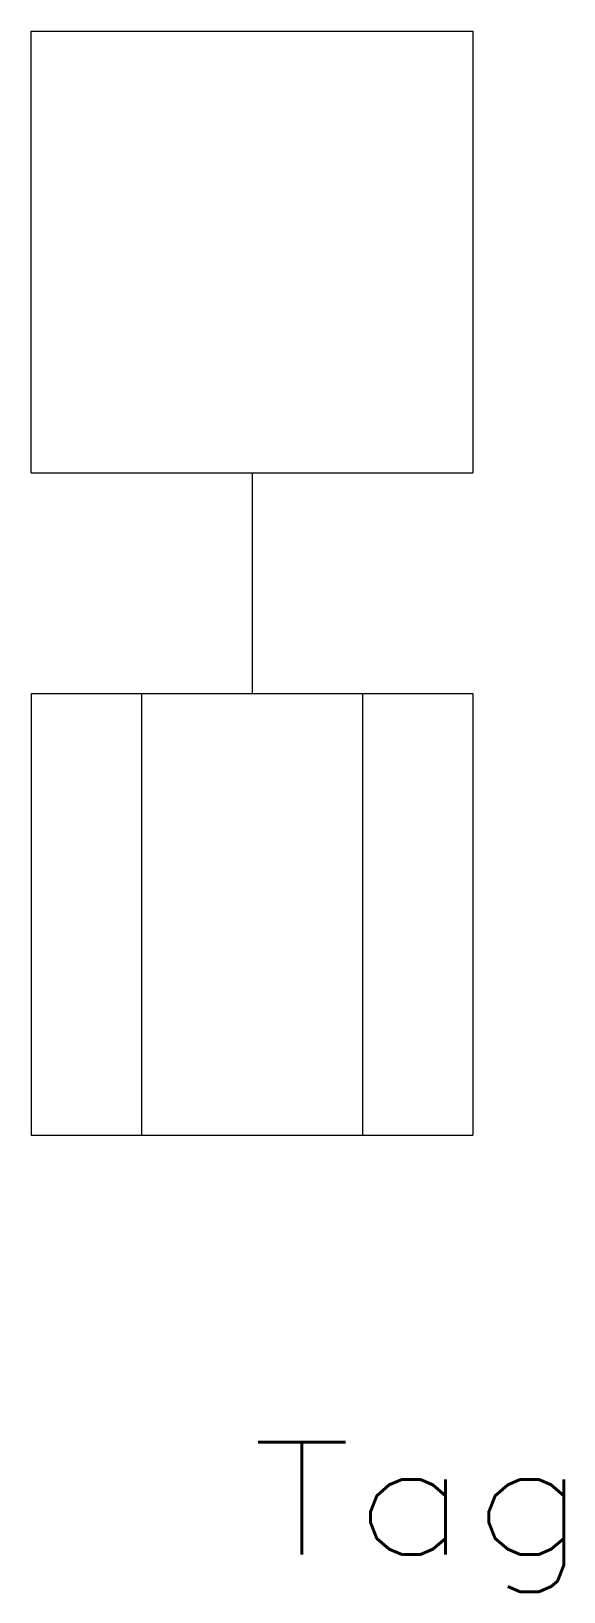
# Model space of a CAD drawing. Header units: inches. Extents: x -2.5 to 3.5, y -7.7 to 10.
import ezdxf
from ezdxf.enums import TextEntityAlignment as Align

# ---------------------------------------------------------------- set-up
doc = ezdxf.new("R2010")
doc.units = ezdxf.units.IN
doc.header["$MEASUREMENT"] = 0
doc.layers.get('0').update_dxf_attribs({"lineweight": 0})
doc.styles.add('STANDARD1', font='TXT.SHX')

msp = doc.modelspace()

# ---------------------------------------------------------------- linework, layer by layer
for p, q in [((-2.5, 5), (-2.5, 10)), ((-2.5, 10), (2.5, 10)), ((2.5, 10), (2.5, 5)), ((-2.5, 5), (2.5, 5)), ((0, 5), (0, 2.5)), ((-2.5, 2.5), (-2.5, -2.5)), ((-2.5, 2.5), (2.5, 2.5)), ((-1.25, 2.5), (-1.25, -2.5)), ((1.25, 2.5), (1.25, -2.5)), ((2.5, 2.5), (2.5, -2.5)), ((-2.5, -2.5), (2.5, -2.5))]:
    msp.add_line(p, q)

# ---------------------------------------------------------------- texts
at = {"color": 7, "linetype": 'Continuous', "style": 'STANDARD1', "width": 1.166667}
msp.add_text('Tag', height=1.27, dxfattribs=at).set_placement((0, -7.246), (3.81, -7.246), align=Align.FIT)

doc.saveas('drawing.dxf')
